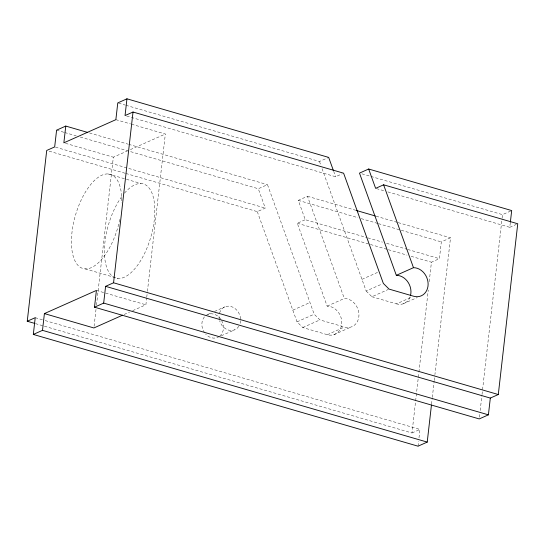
<?xml version="1.0" encoding="UTF-8"?>
<svg xmlns="http://www.w3.org/2000/svg" width="545" height="545" viewBox="0 0 545 545"><rect width="100%" height="100%" fill="white"/><g stroke="black" fill="none" stroke-linecap="round" stroke-linejoin="round"><path stroke-width="0.41" stroke-dasharray="2.73 2.04" d="M94.081 326.271L96.009 309.369M96.492 305.139L113.346 157.205L127.319 150.979M132.694 310.677L145.89 304.798L146.66 298.04M146.755 297.195L147.334 292.12M147.429 291.275L165.346 134.036L131.277 124.144M44.404 326.217L411.979 432.975L415.542 401.699M415.637 400.854L418.819 372.957M418.914 372.112L428.254 290.11M429.222 281.656L431.436 262.213L439.406 258.664L441.321 241.905L450.504 237.811L434.924 374.565M418.042 446.185L418.615 441.157M418.996 437.805L419.957 429.426L43.396 320.058M431.551 404.104L432.226 398.197M432.321 397.353L434.154 381.316M434.249 380.471L434.821 375.403M479.423 417.238L479.804 413.866M480.193 410.487L481.923 395.295M482.018 394.451L502.02 218.872M502.115 218.027L502.504 214.648L511.687 210.561M387.829 191.901L509.773 227.32L510.256 223.13M130.418 149.596L165.346 134.036M80.272 137.04L258.303 188.747L267.479 184.66L314.179 314.213L319.915 319.908L344.481 327.048A14.906 12.446 66 0 0 358.964 314.853A14.906 12.446 66 0 0 344.317 298.483L307.482 196.275L298.299 200.362L305.268 219.703L367.058 237.647M125.943 105.28L319.486 161.49L328.669 157.403M125.881 173.467L257.295 211.637L265.272 208.088L258.303 188.747M126.678 116.051L335.638 176.737L342.158 173.835M257.295 211.637L297.025 321.857L302.754 327.552L327.327 334.691A14.906 12.446 66 0 0 341.81 322.497A14.906 12.446 66 0 0 327.163 306.127L297.298 223.252L305.268 219.703M124.158 314.479L129.594 312.06M207.815 314.431L211.542 312.776M214.526 311.44L224.969 306.794M221.243 335.809L234.67 329.827M292.808 310.159L309.962 302.516M361.962 279.353L379.122 271.71M327.163 306.127L344.317 298.483M297.025 321.857L314.179 314.213M322.068 168.657L366.179 291.05L381.847 284.074M509.773 227.32L516.299 224.411M302.754 327.552L319.915 319.908M366.179 291.05L371.915 296.746L388.326 289.436M327.327 334.691L344.481 327.048M371.915 296.746L396.488 303.885L412.149 296.902M333.935 334.664L351.089 327.02M403.089 303.858L417.266 297.543M411.979 432.975L419.957 429.426M118.592 103.141L125.125 105.042M361.935 173.821L370.109 176.198M370.927 176.43L502.504 214.648M376.445 188.59L384.579 190.954M115.867 119.668L130.466 123.906M89.455 132.953L127.837 144.098M128.654 144.336L267.479 184.66M307.482 196.275L355.701 210.281M376.132 216.215L397.38 222.387M398.197 222.619L450.504 237.811M56.591 130.16L63.942 132.299M64.753 132.537L76.191 135.855M298.299 200.362L357.956 217.693M361.226 218.64L377.576 223.389M378.387 223.627L400.459 230.038M401.27 230.269L441.321 241.905M65.482 143.301L113.346 157.205M55.495 147.157L265.272 208.088M367.868 237.886L382.501 242.137M386.569 243.315L406.89 249.215M407.701 249.453L439.406 258.664M49.152 151.183L125.064 173.235M297.298 223.252L369.646 244.269M370.464 244.507L387.536 249.467M388.347 249.699L407.047 255.128M411.114 256.314L431.436 262.213M108.094 173.95L141.08 183.536M85.163 268.889L118.156 278.468M96.411 290.43L145.89 304.798M35.227 317.68L42.578 319.82M35.418 323.607L43.586 325.978M333.683 171.328L335.638 176.737M319.486 161.49L320.63 164.679M124.505 193.141A49.036 22.045 -73.8 0 1 153.819 223.402A49.036 22.045 -73.8 0 1 112.066 275.981A49.036 22.045 -73.8 0 1 121.855 196.479M119.818 219.472A49.036 22.045 -73.8 0 1 78.446 265.824A49.036 22.045 -73.8 0 1 87.718 188.509A49.036 22.045 -73.8 0 1 121.814 202.849M410.017 297.059A14.906 12.446 66 0 1 396.488 303.885M219.301 336.476A12.501 10.437 66 0 1 205.594 334.024M204.593 332.763A12.501 10.437 66 0 1 204.968 316.318M206.024 315.432A12.501 10.437 66 0 1 220.732 319.145M221.604 320.521A12.501 10.437 66 0 1 219.846 336.054M238.846 326.305A12.501 10.437 66 0 1 228.484 330.093A12.501 10.437 66 0 1 219.615 320.733M219.24 319.159A12.501 10.437 66 0 1 219.206 314.445M219.56 312.966A12.501 10.437 66 0 1 231.155 306.528A12.501 10.437 66 0 1 240.597 319.057M240.604 320.637A12.501 10.437 66 0 1 240.072 323.655"/><path stroke-width="0.82" d="M34.601 323.369L27.25 321.237L46.707 150.475L54.677 146.918L56.591 130.16L65.775 126.072L87.82 132.476M431.456 404.949L427.226 442.09L418.042 446.185L33.313 334.439L35.227 317.68L27.25 321.237M33.313 334.439L42.496 330.352L44.404 313.593L96.411 290.43L94.496 307.189L479.225 418.928L488.409 414.84L490.323 398.082L498.294 394.526L517.75 223.763L383.612 184.803L375.634 188.359L368.665 169.018L359.482 173.112L396.324 275.32A14.906 12.446 66 0 1 410.46 295.703M65.775 126.072L63.86 142.831L115.867 119.668L117.775 102.91L126.958 98.815L328.669 157.403L333.404 170.551M94.496 307.189L103.679 303.095L105.594 286.336L113.564 282.787L498.294 394.526M126.958 98.815L125.043 115.574L133.021 112.025L343.609 173.187L383.339 283.407L389.069 289.102L413.641 296.242A14.906 12.446 66 0 0 428.125 284.047A14.906 12.446 66 0 0 413.478 267.677L383.612 184.803M113.564 282.787L133.021 112.025M510.352 222.292L511.687 210.561L368.665 169.018M122.605 315.173L93.89 327.967L44.404 313.593M396.324 275.32L413.478 267.677M356.519 210.513L375.314 215.977M105.594 286.336L490.323 398.082M103.679 303.095L488.409 414.84M42.496 330.352L427.226 442.09"/></g></svg>
